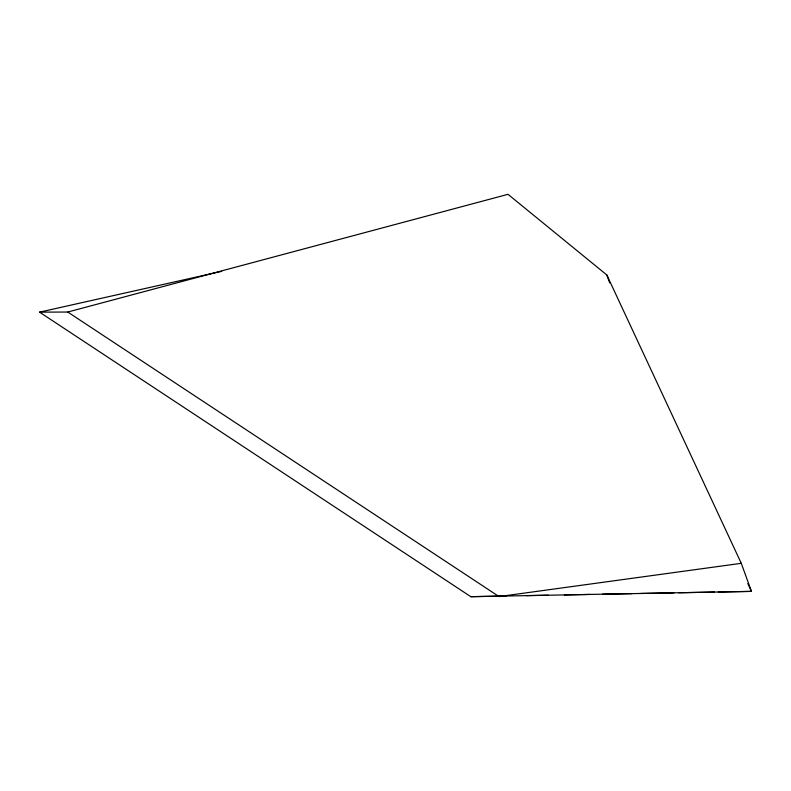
<?xml version="1.0" encoding="UTF-8"?>
<svg xmlns="http://www.w3.org/2000/svg" width="791" height="791" viewBox="0 0 791 791"><rect width="100%" height="100%" fill="white"/><g stroke="black" fill="none" stroke-linecap="round" stroke-linejoin="round"><path stroke-width="1.19" d="M39.55 312.148L67.759 312.04L508.01 194.319L606.845 275.001L741.276 563.321L751.45 591.381L470.813 596.681L39.55 312.148L221.648 271.362M741.276 563.321L499.022 596.572L67.759 312.04M470.813 596.681L506.507 596.009M526.203 595.633L548.361 595.218M564.359 594.911L590.205 594.427M602.515 594.189L632.058 593.636M640.67 593.468L673.902 592.845M678.826 592.746L714.52 592.073M718.218 592.004L751.45 591.381L747.802 583.55M606.845 275.001L609.693 282.862"/></g></svg>
